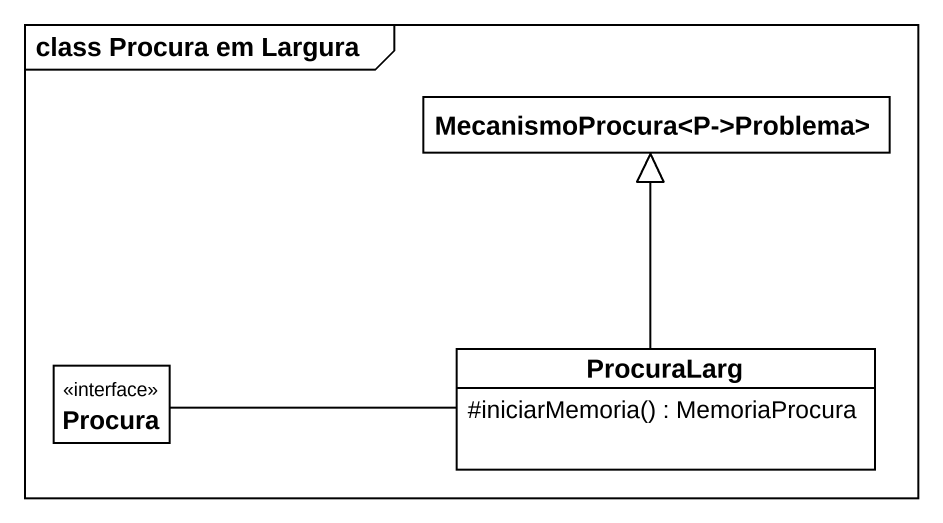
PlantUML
@startuml
mainframe class Procura em Largura
hide circle
hide empty members
skinparam classAttributeIconSize 0
class "MecanismoProcura<P->Problema>" as MecanismoProcura_P_Problema
interface Procura
class ProcuraLarg {
  #iniciarMemoria() : MemoriaProcura
}
ProcuraLarg -up-|> MecanismoProcura_P_Problema
ProcuraLarg -left- Procura
@enduml
